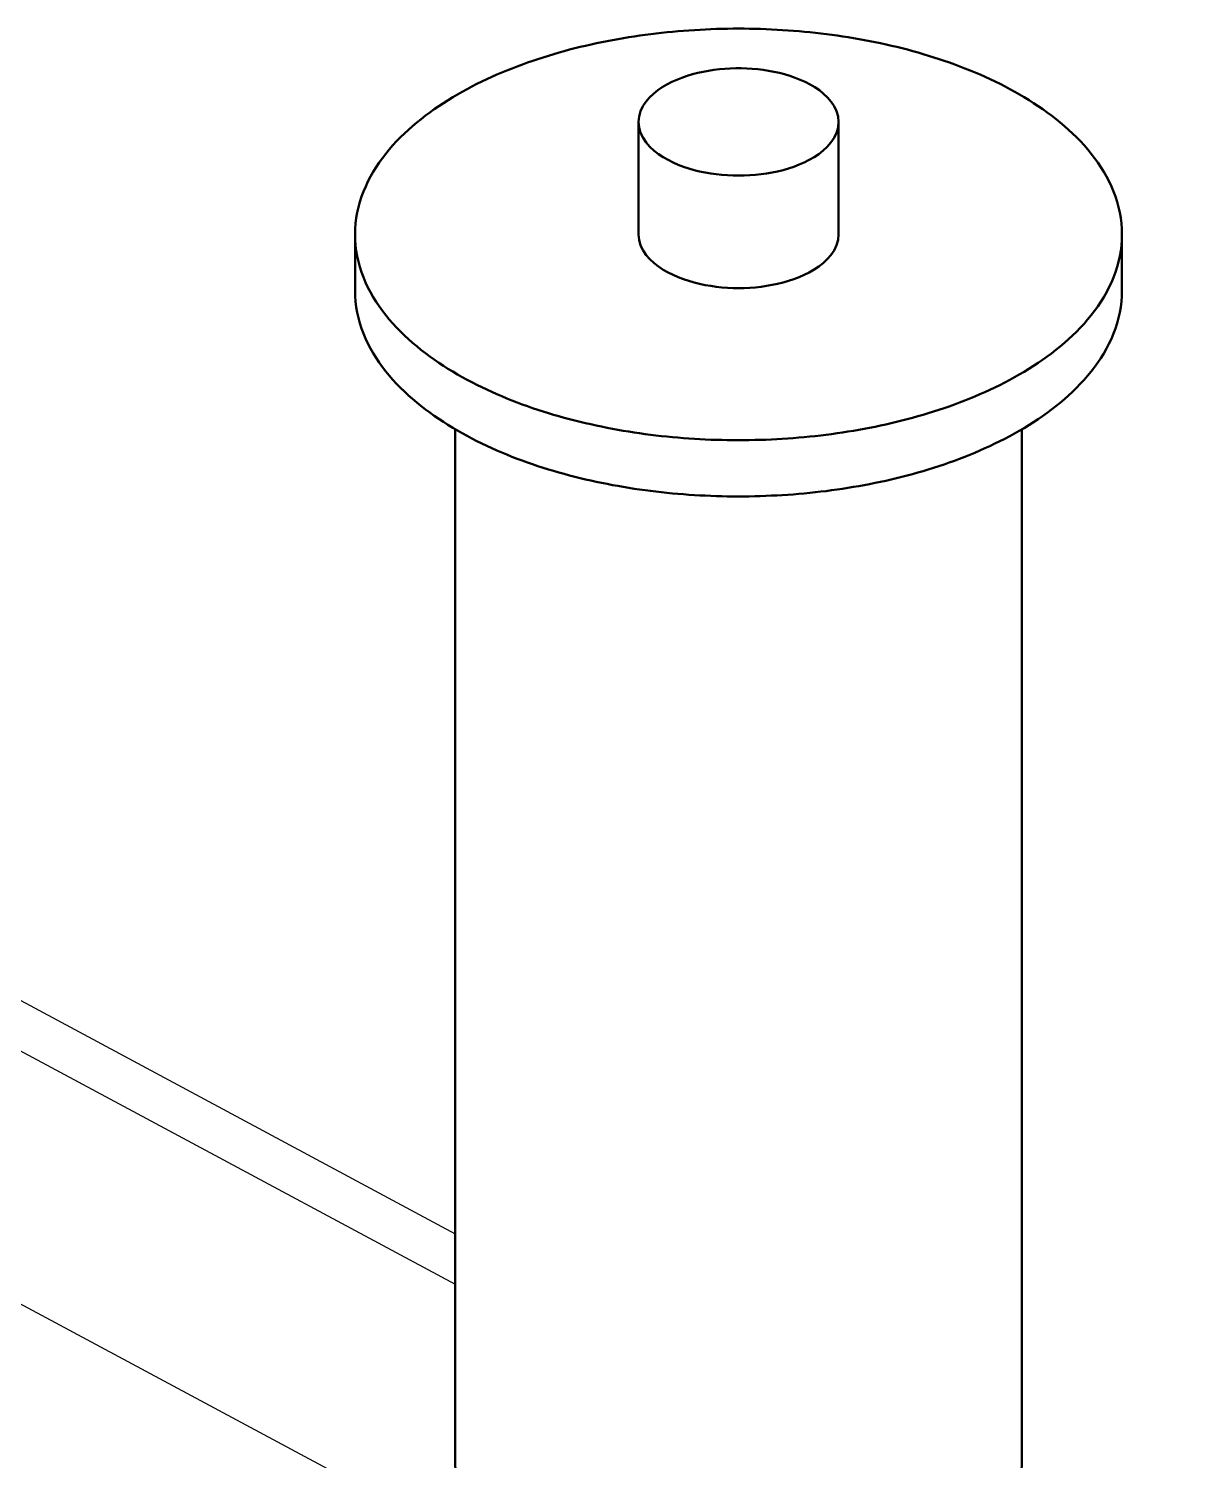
# Model space of a CAD drawing. Header units: millimetres. Extents: x 0 to 841, y 0 to 594.
# Drawn here: x 404.54 to 429.75, y 398.52 to 429.85 of the extents above; entities that cross this region are included whole.
import ezdxf

# ---------------------------------------------------------------- set-up
doc = ezdxf.new("R2010")
doc.units = ezdxf.units.MM
doc.layers.add('FINA', color=7, linetype='CONTINUOUS', lineweight=25)
doc.layers.add('VIS', color=7, linetype='CONTINUOUS', lineweight=50)

msp = doc.modelspace()

# ---------------------------------------------------------------- linework, layer by layer
at = {"layer": 'FINA'}
for points in [[(428.451, 425.346), (428.448, 425.466), (428.439, 425.586), (428.424, 425.706), (428.403, 425.824), (428.377, 425.942), (428.345, 426.058), (428.308, 426.172), (428.266, 426.285), (428.22, 426.396), (428.168, 426.505), (428.113, 426.612), (428.053, 426.716), (427.99, 426.819), (427.923, 426.919), (427.852, 427.016), (427.779, 427.112), (427.703, 427.205), (427.624, 427.296), (427.542, 427.384), (427.458, 427.471), (427.372, 427.555), (427.284, 427.637), (427.194, 427.717), (427.102, 427.795), (427.009, 427.87), (426.913, 427.944), (426.817, 428.016), (426.719, 428.086), (426.62, 428.154), (426.519, 428.22), (426.418, 428.285), (426.315, 428.348), (426.211, 428.409), (426.106, 428.468), (426.001, 428.526), (425.894, 428.582), (425.787, 428.637), (425.679, 428.69), (425.57, 428.742), (425.461, 428.792), (425.351, 428.841), (425.24, 428.888), (425.129, 428.935), (425.017, 428.979), (424.905, 429.023), (424.792, 429.065), (424.679, 429.105), (424.565, 429.145), (424.451, 429.183), (424.337, 429.22), (424.222, 429.256), (424.106, 429.291), (423.991, 429.324), (423.875, 429.357), (423.758, 429.388), (423.642, 429.418), (423.525, 429.447), (423.408, 429.475), (423.291, 429.502), (423.173, 429.528), (423.055, 429.552), (422.937, 429.576), (422.819, 429.598), (422.7, 429.62), (422.582, 429.641), (422.463, 429.66), (422.344, 429.679), (422.225, 429.696), (422.106, 429.713), (421.986, 429.728), (421.867, 429.743), (421.747, 429.757), (421.628, 429.769), (421.508, 429.781), (421.388, 429.792), (421.268, 429.802), (421.148, 429.81), (421.028, 429.818), (420.907, 429.825), (420.787, 429.831), (420.667, 429.837), (420.547, 429.841), (420.426, 429.844), (420.306, 429.846), (420.186, 429.848), (420.065, 429.848), (419.945, 429.848), (419.824, 429.846), (419.704, 429.844), (419.584, 429.841), (419.463, 429.837), (419.343, 429.831), (419.223, 429.825), (419.103, 429.818), (418.982, 429.81), (418.862, 429.802), (418.742, 429.792), (418.623, 429.781), (418.503, 429.769), (418.383, 429.757), (418.263, 429.743), (418.144, 429.728), (418.025, 429.713), (417.905, 429.696), (417.786, 429.679), (417.667, 429.66), (417.548, 429.641), (417.43, 429.62), (417.311, 429.598), (417.193, 429.576), (417.075, 429.552), (416.957, 429.528), (416.84, 429.502), (416.722, 429.475), (416.605, 429.447), (416.488, 429.418), (416.372, 429.388), (416.255, 429.357), (416.14, 429.324), (416.024, 429.291), (415.909, 429.256), (415.794, 429.22), (415.679, 429.183), (415.565, 429.145), (415.451, 429.105), (415.338, 429.065), (415.225, 429.023), (415.113, 428.979), (415.001, 428.935), (414.89, 428.888), (414.779, 428.841), (414.669, 428.792), (414.56, 428.742), (414.451, 428.69), (414.343, 428.637), (414.236, 428.582), (414.129, 428.526), (414.024, 428.468), (413.919, 428.409), (413.815, 428.348), (413.713, 428.285), (413.611, 428.22), (413.511, 428.154), (413.411, 428.086), (413.313, 428.016), (413.217, 427.944), (413.122, 427.87), (413.028, 427.795), (412.936, 427.717), (412.846, 427.637), (412.758, 427.555), (412.672, 427.471), (412.588, 427.384), (412.507, 427.296), (412.428, 427.205), (412.351, 427.112), (412.278, 427.016), (412.208, 426.919), (412.141, 426.819), (412.077, 426.716), (412.018, 426.612), (411.962, 426.505), (411.911, 426.396), (411.864, 426.285), (411.822, 426.172), (411.785, 426.058), (411.753, 425.942), (411.727, 425.824), (411.706, 425.706), (411.691, 425.586), (411.682, 425.466), (411.679, 425.346)], [(422.253, 427.807), (422.241, 427.926), (422.209, 428.041), (422.157, 428.15), (422.091, 428.25), (422.013, 428.341), (421.926, 428.424), (421.833, 428.499), (421.734, 428.566), (421.63, 428.627), (421.523, 428.682), (421.414, 428.731), (421.302, 428.775), (421.189, 428.814), (421.074, 428.849), (420.958, 428.879), (420.84, 428.905), (420.722, 428.927), (420.604, 428.945), (420.485, 428.959), (420.365, 428.97), (420.245, 428.977), (420.125, 428.981), (420.005, 428.981), (419.885, 428.977), (419.765, 428.97), (419.646, 428.959), (419.527, 428.945), (419.408, 428.927), (419.29, 428.905), (419.173, 428.879), (419.057, 428.849), (418.942, 428.814), (418.828, 428.775), (418.716, 428.731), (418.607, 428.682), (418.5, 428.627), (418.397, 428.566), (418.298, 428.499), (418.204, 428.424), (418.117, 428.341), (418.039, 428.25), (417.973, 428.15), (417.922, 428.041), (417.889, 427.926), (417.878, 427.807)], [(417.878, 427.807), (417.889, 427.684), (417.924, 427.567), (417.977, 427.456), (418.046, 427.355), (418.127, 427.262), (418.217, 427.178), (418.314, 427.103), (418.416, 427.035), (418.523, 426.974), (418.633, 426.919), (418.745, 426.87), (418.86, 426.826), (418.977, 426.788), (419.095, 426.754), (419.214, 426.725), (419.334, 426.7), (419.456, 426.679), (419.577, 426.662), (419.699, 426.649), (419.822, 426.639), (419.945, 426.634), (420.068, 426.632), (420.19, 426.634), (420.313, 426.64), (420.436, 426.649), (420.558, 426.662), (420.68, 426.679), (420.801, 426.7), (420.921, 426.726), (421.04, 426.755), (421.158, 426.789), (421.275, 426.828), (421.39, 426.872), (421.502, 426.921), (421.612, 426.976)], [(417.878, 427.807), (417.878, 425.346)], [(421.612, 426.976), (421.718, 427.037), (421.82, 427.105), (421.916, 427.18), (422.005, 427.264), (422.086, 427.356), (422.154, 427.458), (422.207, 427.568), (422.241, 427.685), (422.253, 427.807)], [(422.253, 427.807), (422.253, 425.346)], [(411.679, 425.346), (411.682, 425.226), (411.691, 425.106), (411.706, 424.986), (411.727, 424.868), (411.753, 424.75), (411.785, 424.634), (411.822, 424.52), (411.864, 424.407), (411.91, 424.296), (411.962, 424.187), (412.017, 424.08), (412.077, 423.976), (412.14, 423.874), (412.207, 423.774), (412.277, 423.676), (412.351, 423.58), (412.427, 423.487), (412.506, 423.397), (412.587, 423.308), (412.671, 423.222), (412.757, 423.137), (412.845, 423.055), (412.935, 422.976), (413.027, 422.898), (413.121, 422.822), (413.216, 422.748), (413.312, 422.676), (413.41, 422.606), (413.509, 422.538), (413.61, 422.472), (413.711, 422.407), (413.814, 422.345), (413.918, 422.284), (414.022, 422.224), (414.128, 422.166), (414.234, 422.11), (414.341, 422.055), (414.449, 422.002), (414.558, 421.95), (414.667, 421.9), (414.777, 421.851), (414.888, 421.804), (414.999, 421.758), (415.111, 421.713), (415.223, 421.67), (415.336, 421.628), (415.449, 421.587), (415.563, 421.547), (415.677, 421.509), (415.791, 421.472), (415.906, 421.436), (416.021, 421.402), (416.137, 421.368), (416.253, 421.336), (416.369, 421.304), (416.486, 421.274), (416.602, 421.245), (416.719, 421.217), (416.837, 421.191), (416.954, 421.165), (417.072, 421.14), (417.19, 421.116), (417.308, 421.094), (417.427, 421.072), (417.545, 421.052), (417.664, 421.032), (417.783, 421.013), (417.902, 420.996), (418.021, 420.979), (418.14, 420.964), (418.26, 420.949), (418.379, 420.935), (418.499, 420.923), (418.619, 420.911), (418.739, 420.9), (418.859, 420.89), (418.979, 420.881), (419.099, 420.873), (419.219, 420.866), (419.339, 420.86), (419.459, 420.855), (419.58, 420.851), (419.7, 420.848), (419.82, 420.845), (419.94, 420.844), (420.061, 420.843), (420.181, 420.844), (420.301, 420.845), (420.422, 420.848), (420.542, 420.851), (420.662, 420.855), (420.783, 420.86), (420.903, 420.866), (421.023, 420.873), (421.143, 420.881), (421.263, 420.89), (421.383, 420.899), (421.503, 420.91), (421.623, 420.922), (421.742, 420.934), (421.862, 420.948), (421.981, 420.963), (422.101, 420.978), (422.22, 420.995), (422.339, 421.012), (422.458, 421.031), (422.577, 421.05), (422.695, 421.071), (422.814, 421.092), (422.932, 421.115), (423.05, 421.138), (423.168, 421.163), (423.285, 421.189), (423.402, 421.215), (423.519, 421.243), (423.636, 421.272), (423.753, 421.302), (423.869, 421.333), (423.985, 421.366), (424.101, 421.399), (424.216, 421.434), (424.331, 421.469), (424.445, 421.506), (424.559, 421.545), (424.673, 421.584), (424.786, 421.625), (424.899, 421.667), (425.011, 421.71), (425.123, 421.755), (425.234, 421.801), (425.345, 421.848), (425.455, 421.897), (425.564, 421.947), (425.673, 421.998), (425.781, 422.051), (425.888, 422.106), (425.995, 422.162)], [(411.679, 425.346), (411.679, 424.115)], [(417.878, 425.346), (417.889, 425.224), (417.924, 425.106), (417.977, 424.995), (418.046, 424.894), (418.127, 424.801), (418.217, 424.718), (418.314, 424.642), (418.416, 424.574), (418.523, 424.513), (418.633, 424.458), (418.745, 424.409), (418.86, 424.366), (418.977, 424.327), (419.095, 424.293), (419.214, 424.264), (419.334, 424.239), (419.456, 424.218), (419.577, 424.201), (419.699, 424.188), (419.822, 424.179), (419.945, 424.173), (420.068, 424.171), (420.19, 424.173), (420.313, 424.179), (420.436, 424.188), (420.558, 424.201), (420.68, 424.219), (420.801, 424.24), (420.921, 424.265), (421.04, 424.294), (421.158, 424.328), (421.275, 424.367), (421.39, 424.411), (421.502, 424.46), (421.612, 424.515)], [(421.612, 424.515), (421.718, 424.576), (421.82, 424.644), (421.916, 424.72), (422.005, 424.803), (422.086, 424.895), (422.154, 424.997), (422.207, 425.107), (422.241, 425.224), (422.253, 425.346)], [(425.995, 422.162), (426.101, 422.22), (426.206, 422.279), (426.309, 422.341), (426.412, 422.403), (426.514, 422.468), (426.615, 422.534), (426.714, 422.602), (426.813, 422.672), (426.909, 422.744), (427.005, 422.818), (427.098, 422.894), (427.191, 422.972), (427.281, 423.052), (427.369, 423.134), (427.455, 423.218), (427.54, 423.305), (427.621, 423.393), (427.7, 423.484), (427.777, 423.577), (427.851, 423.673), (427.921, 423.771), (427.988, 423.871), (428.052, 423.973), (428.112, 424.078), (428.167, 424.185), (428.219, 424.294), (428.266, 424.405), (428.308, 424.518), (428.345, 424.633), (428.377, 424.749), (428.403, 424.867), (428.424, 424.985), (428.439, 425.105), (428.448, 425.225), (428.451, 425.346)], [(428.451, 425.346), (428.451, 424.115)], [(411.679, 424.115), (411.682, 423.995), (411.691, 423.875), (411.706, 423.756), (411.727, 423.637), (411.753, 423.52), (411.785, 423.404), (411.822, 423.289), (411.864, 423.176), (411.91, 423.066), (411.962, 422.957), (412.017, 422.85), (412.077, 422.745), (412.14, 422.643), (412.207, 422.543), (412.277, 422.445), (412.351, 422.35), (412.427, 422.257), (412.506, 422.166), (412.587, 422.078), (412.671, 421.991), (412.757, 421.907), (412.845, 421.825), (412.935, 421.745), (413.027, 421.667), (413.121, 421.592), (413.216, 421.518), (413.312, 421.446), (413.41, 421.376), (413.509, 421.308), (413.61, 421.242), (413.711, 421.177), (413.814, 421.114), (413.918, 421.053), (414.022, 420.994), (414.128, 420.936), (414.234, 420.88), (414.341, 420.825), (414.449, 420.772), (414.558, 420.72), (414.667, 420.67), (414.777, 420.621), (414.888, 420.574), (414.999, 420.528), (415.111, 420.483), (415.223, 420.439), (415.336, 420.397), (415.449, 420.357), (415.563, 420.317), (415.677, 420.279), (415.791, 420.242), (415.906, 420.206), (416.021, 420.171), (416.137, 420.138), (416.253, 420.105), (416.369, 420.074), (416.486, 420.044), (416.602, 420.015), (416.719, 419.987), (416.837, 419.96), (416.954, 419.934), (417.072, 419.91), (417.19, 419.886), (417.308, 419.863), (417.427, 419.842), (417.545, 419.821), (417.664, 419.802), (417.783, 419.783), (417.902, 419.765), (418.021, 419.749), (418.14, 419.733), (418.26, 419.719), (418.379, 419.705), (418.499, 419.692), (418.619, 419.681), (418.739, 419.67), (418.859, 419.66), (418.979, 419.651), (419.099, 419.643), (419.219, 419.636), (419.339, 419.63), (419.459, 419.625), (419.58, 419.621), (419.7, 419.617), (419.82, 419.615), (419.94, 419.614), (420.061, 419.613), (420.181, 419.614), (420.301, 419.615), (420.422, 419.617), (420.542, 419.62), (420.662, 419.625), (420.783, 419.63), (420.903, 419.636), (421.023, 419.643), (421.143, 419.65), (421.263, 419.659), (421.383, 419.669), (421.503, 419.68), (421.623, 419.691), (421.742, 419.704), (421.862, 419.718), (421.981, 419.732), (422.101, 419.748), (422.22, 419.764), (422.339, 419.782), (422.458, 419.8), (422.577, 419.82), (422.695, 419.84), (422.814, 419.862), (422.932, 419.884), (423.05, 419.908), (423.168, 419.933), (423.285, 419.958), (423.402, 419.985), (423.519, 420.013), (423.636, 420.042), (423.753, 420.072), (423.869, 420.103), (423.985, 420.135), (424.101, 420.169), (424.216, 420.203), (424.331, 420.239), (424.445, 420.276), (424.559, 420.314), (424.673, 420.354), (424.786, 420.394), (424.899, 420.436), (425.011, 420.48), (425.123, 420.524), (425.234, 420.57), (425.345, 420.618), (425.455, 420.666), (425.564, 420.716), (425.673, 420.768), (425.781, 420.821), (425.888, 420.876), (425.995, 420.932)], [(425.995, 420.932), (426.101, 420.99), (426.206, 421.049), (426.309, 421.11), (426.412, 421.173), (426.514, 421.238), (426.615, 421.304), (426.714, 421.372), (426.813, 421.442), (426.909, 421.514), (427.005, 421.588), (427.098, 421.664), (427.191, 421.742), (427.281, 421.821), (427.369, 421.904), (427.455, 421.988), (427.54, 422.074), (427.621, 422.163), (427.7, 422.254), (427.777, 422.347), (427.851, 422.442), (427.921, 422.54), (427.988, 422.64), (428.052, 422.743), (428.112, 422.848), (428.167, 422.955), (428.219, 423.064), (428.266, 423.175), (428.308, 423.288), (428.345, 423.402), (428.377, 423.519), (428.403, 423.636), (428.424, 423.755), (428.439, 423.875), (428.448, 423.995), (428.451, 424.115)], [(413.867, 421.083), (413.867, 398.523)], [(426.263, 421.083), (426.263, 398.523)], [(400.547, 410.635), (413.867, 403.483)], [(400.547, 409.527), (413.867, 402.376)], [(398.851, 404.901), (451.502, 376.633)], [(413.867, 398.523), (413.871, 398.403), (413.883, 398.283), (413.903, 398.164), (413.931, 398.046), (413.966, 397.931), (414.008, 397.817), (414.056, 397.707), (414.111, 397.599), (414.171, 397.494), (414.236, 397.392), (414.306, 397.294), (414.379, 397.198), (414.457, 397.106), (414.539, 397.017), (414.623, 396.93), (414.711, 396.847), (414.801, 396.767), (414.893, 396.689), (414.988, 396.614), (415.085, 396.542), (415.184, 396.473), (415.284, 396.406)], [(424.846, 396.406), (424.947, 396.473), (425.045, 396.542), (425.142, 396.614), (425.237, 396.689), (425.329, 396.767), (425.42, 396.847), (425.507, 396.93), (425.592, 397.017), (425.673, 397.106), (425.751, 397.198), (425.825, 397.294), (425.894, 397.392), (425.959, 397.494), (426.019, 397.599), (426.074, 397.707), (426.122, 397.817), (426.164, 397.931), (426.199, 398.046), (426.227, 398.164), (426.247, 398.283), (426.259, 398.403), (426.263, 398.523)]]:
    msp.add_lwpolyline(points, dxfattribs=at)
at = {"layer": 'VIS'}
for points in [[(428.451, 425.346), (428.448, 425.466), (428.439, 425.586), (428.424, 425.706), (428.403, 425.824), (428.377, 425.942), (428.345, 426.058), (428.308, 426.172), (428.266, 426.285), (428.22, 426.396), (428.168, 426.505), (428.113, 426.612), (428.053, 426.716), (427.99, 426.819), (427.923, 426.919), (427.852, 427.016), (427.779, 427.112), (427.703, 427.205), (427.624, 427.296), (427.542, 427.384), (427.458, 427.471), (427.372, 427.555), (427.284, 427.637), (427.194, 427.717), (427.102, 427.795), (427.009, 427.87), (426.913, 427.944), (426.817, 428.016), (426.719, 428.086), (426.62, 428.154), (426.519, 428.22), (426.418, 428.285), (426.315, 428.348), (426.211, 428.409), (426.106, 428.468), (426.001, 428.526), (425.894, 428.582), (425.787, 428.637), (425.679, 428.69), (425.57, 428.742), (425.461, 428.792), (425.351, 428.841), (425.24, 428.888), (425.129, 428.935), (425.017, 428.979), (424.905, 429.023), (424.792, 429.065), (424.679, 429.105), (424.565, 429.145), (424.451, 429.183), (424.337, 429.22), (424.222, 429.256), (424.106, 429.291), (423.991, 429.324), (423.875, 429.357), (423.758, 429.388), (423.642, 429.418), (423.525, 429.447), (423.408, 429.475), (423.291, 429.502), (423.173, 429.528), (423.055, 429.552), (422.937, 429.576), (422.819, 429.598), (422.7, 429.62), (422.582, 429.641), (422.463, 429.66), (422.344, 429.679), (422.225, 429.696), (422.106, 429.713), (421.986, 429.728), (421.867, 429.743), (421.747, 429.757), (421.628, 429.769), (421.508, 429.781), (421.388, 429.792), (421.268, 429.802), (421.148, 429.81), (421.028, 429.818), (420.907, 429.825), (420.787, 429.831), (420.667, 429.837), (420.547, 429.841), (420.426, 429.844), (420.306, 429.846), (420.186, 429.848), (420.065, 429.848), (419.945, 429.848), (419.824, 429.846), (419.704, 429.844), (419.584, 429.841), (419.463, 429.837), (419.343, 429.831), (419.223, 429.825), (419.103, 429.818), (418.982, 429.81), (418.862, 429.802), (418.742, 429.792), (418.623, 429.781), (418.503, 429.769), (418.383, 429.757), (418.263, 429.743), (418.144, 429.728), (418.025, 429.713), (417.905, 429.696), (417.786, 429.679), (417.667, 429.66), (417.548, 429.641), (417.43, 429.62), (417.311, 429.598), (417.193, 429.576), (417.075, 429.552), (416.957, 429.528), (416.84, 429.502), (416.722, 429.475), (416.605, 429.447), (416.488, 429.418), (416.372, 429.388), (416.255, 429.357), (416.14, 429.324), (416.024, 429.291), (415.909, 429.256), (415.794, 429.22), (415.679, 429.183), (415.565, 429.145), (415.451, 429.105), (415.338, 429.065), (415.225, 429.023), (415.113, 428.979), (415.001, 428.935), (414.89, 428.888), (414.779, 428.841), (414.669, 428.792), (414.56, 428.742), (414.451, 428.69), (414.343, 428.637), (414.236, 428.582), (414.129, 428.526), (414.024, 428.468), (413.919, 428.409), (413.815, 428.348), (413.713, 428.285), (413.611, 428.22), (413.511, 428.154), (413.411, 428.086), (413.313, 428.016), (413.217, 427.944), (413.122, 427.87), (413.028, 427.795), (412.936, 427.717), (412.846, 427.637), (412.758, 427.555), (412.672, 427.471), (412.588, 427.384), (412.507, 427.296), (412.428, 427.205), (412.351, 427.112), (412.278, 427.016), (412.208, 426.919), (412.141, 426.819), (412.077, 426.716), (412.018, 426.612), (411.962, 426.505), (411.911, 426.396), (411.864, 426.285), (411.822, 426.172), (411.785, 426.058), (411.753, 425.942), (411.727, 425.824), (411.706, 425.706), (411.691, 425.586), (411.682, 425.466), (411.679, 425.346)], [(422.253, 427.807), (422.241, 427.926), (422.209, 428.041), (422.157, 428.15), (422.091, 428.25), (422.013, 428.341), (421.926, 428.424), (421.833, 428.499), (421.734, 428.566), (421.63, 428.627), (421.523, 428.682), (421.414, 428.731), (421.302, 428.775), (421.189, 428.814), (421.074, 428.849), (420.958, 428.879), (420.84, 428.905), (420.722, 428.927), (420.604, 428.945), (420.485, 428.959), (420.365, 428.97), (420.245, 428.977), (420.125, 428.981), (420.005, 428.981), (419.885, 428.977), (419.765, 428.97), (419.646, 428.959), (419.527, 428.945), (419.408, 428.927), (419.29, 428.905), (419.173, 428.879), (419.057, 428.849), (418.942, 428.814), (418.828, 428.775), (418.716, 428.731), (418.607, 428.682), (418.5, 428.627), (418.397, 428.566), (418.298, 428.499), (418.204, 428.424), (418.117, 428.341), (418.039, 428.25), (417.973, 428.15), (417.922, 428.041), (417.889, 427.926), (417.878, 427.807)], [(417.878, 427.807), (417.889, 427.684), (417.924, 427.567), (417.977, 427.456), (418.046, 427.355), (418.127, 427.262), (418.217, 427.178), (418.314, 427.103), (418.416, 427.035), (418.523, 426.974), (418.633, 426.919), (418.745, 426.87), (418.86, 426.826), (418.977, 426.788), (419.095, 426.754), (419.214, 426.725), (419.334, 426.7), (419.456, 426.679), (419.577, 426.662), (419.699, 426.649), (419.822, 426.639), (419.945, 426.634), (420.068, 426.632), (420.19, 426.634), (420.313, 426.64), (420.436, 426.649), (420.558, 426.662), (420.68, 426.679), (420.801, 426.7), (420.921, 426.726), (421.04, 426.755), (421.158, 426.789), (421.275, 426.828), (421.39, 426.872), (421.502, 426.921), (421.612, 426.976)], [(417.878, 427.807), (417.878, 425.346)], [(421.612, 426.976), (421.718, 427.037), (421.82, 427.105), (421.916, 427.18), (422.005, 427.264), (422.086, 427.356), (422.154, 427.458), (422.207, 427.568), (422.241, 427.685), (422.253, 427.807)], [(422.253, 427.807), (422.253, 425.346)], [(411.679, 425.346), (411.682, 425.226), (411.691, 425.106), (411.706, 424.986), (411.727, 424.868), (411.753, 424.75), (411.785, 424.634), (411.822, 424.52), (411.864, 424.407), (411.91, 424.296), (411.962, 424.187), (412.017, 424.08), (412.077, 423.976), (412.14, 423.874), (412.207, 423.774), (412.277, 423.676), (412.351, 423.58), (412.427, 423.487), (412.506, 423.397), (412.587, 423.308), (412.671, 423.222), (412.757, 423.137), (412.845, 423.055), (412.935, 422.976), (413.027, 422.898), (413.121, 422.822), (413.216, 422.748), (413.312, 422.676), (413.41, 422.606), (413.509, 422.538), (413.61, 422.472), (413.711, 422.407), (413.814, 422.345), (413.918, 422.284), (414.022, 422.224), (414.128, 422.166), (414.234, 422.11), (414.341, 422.055), (414.449, 422.002), (414.558, 421.95), (414.667, 421.9), (414.777, 421.851), (414.888, 421.804), (414.999, 421.758), (415.111, 421.713), (415.223, 421.67), (415.336, 421.628), (415.449, 421.587), (415.563, 421.547), (415.677, 421.509), (415.791, 421.472), (415.906, 421.436), (416.021, 421.402), (416.137, 421.368), (416.253, 421.336), (416.369, 421.304), (416.486, 421.274), (416.602, 421.245), (416.719, 421.217), (416.837, 421.191), (416.954, 421.165), (417.072, 421.14), (417.19, 421.116), (417.308, 421.094), (417.427, 421.072), (417.545, 421.052), (417.664, 421.032), (417.783, 421.013), (417.902, 420.996), (418.021, 420.979), (418.14, 420.964), (418.26, 420.949), (418.379, 420.935), (418.499, 420.923), (418.619, 420.911), (418.739, 420.9), (418.859, 420.89), (418.979, 420.881), (419.099, 420.873), (419.219, 420.866), (419.339, 420.86), (419.459, 420.855), (419.58, 420.851), (419.7, 420.848), (419.82, 420.845), (419.94, 420.844), (420.061, 420.843), (420.181, 420.844), (420.301, 420.845), (420.422, 420.848), (420.542, 420.851), (420.662, 420.855), (420.783, 420.86), (420.903, 420.866), (421.023, 420.873), (421.143, 420.881), (421.263, 420.89), (421.383, 420.899), (421.503, 420.91), (421.623, 420.922), (421.742, 420.934), (421.862, 420.948), (421.981, 420.963), (422.101, 420.978), (422.22, 420.995), (422.339, 421.012), (422.458, 421.031), (422.577, 421.05), (422.695, 421.071), (422.814, 421.092), (422.932, 421.115), (423.05, 421.138), (423.168, 421.163), (423.285, 421.189), (423.402, 421.215), (423.519, 421.243), (423.636, 421.272), (423.753, 421.302), (423.869, 421.333), (423.985, 421.366), (424.101, 421.399), (424.216, 421.434), (424.331, 421.469), (424.445, 421.506), (424.559, 421.545), (424.673, 421.584), (424.786, 421.625), (424.899, 421.667), (425.011, 421.71), (425.123, 421.755), (425.234, 421.801), (425.345, 421.848), (425.455, 421.897), (425.564, 421.947), (425.673, 421.998), (425.781, 422.051), (425.888, 422.106), (425.995, 422.162)], [(411.679, 425.346), (411.679, 424.115)], [(417.878, 425.346), (417.889, 425.224), (417.924, 425.106), (417.977, 424.995), (418.046, 424.894), (418.127, 424.801), (418.217, 424.718), (418.314, 424.642), (418.416, 424.574), (418.523, 424.513), (418.633, 424.458), (418.745, 424.409), (418.86, 424.366), (418.977, 424.327), (419.095, 424.293), (419.214, 424.264), (419.334, 424.239), (419.456, 424.218), (419.577, 424.201), (419.699, 424.188), (419.822, 424.179), (419.945, 424.173), (420.068, 424.171), (420.19, 424.173), (420.313, 424.179), (420.436, 424.188), (420.558, 424.201), (420.68, 424.219), (420.801, 424.24), (420.921, 424.265), (421.04, 424.294), (421.158, 424.328), (421.275, 424.367), (421.39, 424.411), (421.502, 424.46), (421.612, 424.515)], [(421.612, 424.515), (421.718, 424.576), (421.82, 424.644), (421.916, 424.72), (422.005, 424.803), (422.086, 424.895), (422.154, 424.997), (422.207, 425.107), (422.241, 425.224), (422.253, 425.346)], [(425.995, 422.162), (426.101, 422.22), (426.206, 422.279), (426.309, 422.341), (426.412, 422.403), (426.514, 422.468), (426.615, 422.534), (426.714, 422.602), (426.813, 422.672), (426.909, 422.744), (427.005, 422.818), (427.098, 422.894), (427.191, 422.972), (427.281, 423.052), (427.369, 423.134), (427.455, 423.218), (427.54, 423.305), (427.621, 423.393), (427.7, 423.484), (427.777, 423.577), (427.851, 423.673), (427.921, 423.771), (427.988, 423.871), (428.052, 423.973), (428.112, 424.078), (428.167, 424.185), (428.219, 424.294), (428.266, 424.405), (428.308, 424.518), (428.345, 424.633), (428.377, 424.749), (428.403, 424.867), (428.424, 424.985), (428.439, 425.105), (428.448, 425.225), (428.451, 425.346)], [(428.451, 425.346), (428.451, 424.115)], [(411.679, 424.115), (411.682, 423.995), (411.691, 423.875), (411.706, 423.756), (411.727, 423.637), (411.753, 423.52), (411.785, 423.404), (411.822, 423.289), (411.864, 423.176), (411.91, 423.066), (411.962, 422.957), (412.017, 422.85), (412.077, 422.745), (412.14, 422.643), (412.207, 422.543), (412.277, 422.445), (412.351, 422.35), (412.427, 422.257), (412.506, 422.166), (412.587, 422.078), (412.671, 421.991), (412.757, 421.907), (412.845, 421.825), (412.935, 421.745), (413.027, 421.667), (413.121, 421.592), (413.216, 421.518), (413.312, 421.446), (413.41, 421.376), (413.509, 421.308), (413.61, 421.242), (413.711, 421.177), (413.814, 421.114), (413.918, 421.053), (414.022, 420.994), (414.128, 420.936), (414.234, 420.88), (414.341, 420.825), (414.449, 420.772), (414.558, 420.72), (414.667, 420.67), (414.777, 420.621), (414.888, 420.574), (414.999, 420.528), (415.111, 420.483), (415.223, 420.439), (415.336, 420.397), (415.449, 420.357), (415.563, 420.317), (415.677, 420.279), (415.791, 420.242), (415.906, 420.206), (416.021, 420.171), (416.137, 420.138), (416.253, 420.105), (416.369, 420.074), (416.486, 420.044), (416.602, 420.015), (416.719, 419.987), (416.837, 419.96), (416.954, 419.934), (417.072, 419.91), (417.19, 419.886), (417.308, 419.863), (417.427, 419.842), (417.545, 419.821), (417.664, 419.802), (417.783, 419.783), (417.902, 419.765), (418.021, 419.749), (418.14, 419.733), (418.26, 419.719), (418.379, 419.705), (418.499, 419.692), (418.619, 419.681), (418.739, 419.67), (418.859, 419.66), (418.979, 419.651), (419.099, 419.643), (419.219, 419.636), (419.339, 419.63), (419.459, 419.625), (419.58, 419.621), (419.7, 419.617), (419.82, 419.615), (419.94, 419.614), (420.061, 419.613), (420.181, 419.614), (420.301, 419.615), (420.422, 419.617), (420.542, 419.62), (420.662, 419.625), (420.783, 419.63), (420.903, 419.636), (421.023, 419.643), (421.143, 419.65), (421.263, 419.659), (421.383, 419.669), (421.503, 419.68), (421.623, 419.691), (421.742, 419.704), (421.862, 419.718), (421.981, 419.732), (422.101, 419.748), (422.22, 419.764), (422.339, 419.782), (422.458, 419.8), (422.577, 419.82), (422.695, 419.84), (422.814, 419.862), (422.932, 419.884), (423.05, 419.908), (423.168, 419.933), (423.285, 419.958), (423.402, 419.985), (423.519, 420.013), (423.636, 420.042), (423.753, 420.072), (423.869, 420.103), (423.985, 420.135), (424.101, 420.169), (424.216, 420.203), (424.331, 420.239), (424.445, 420.276), (424.559, 420.314), (424.673, 420.354), (424.786, 420.394), (424.899, 420.436), (425.011, 420.48), (425.123, 420.524), (425.234, 420.57), (425.345, 420.618), (425.455, 420.666), (425.564, 420.716), (425.673, 420.768), (425.781, 420.821), (425.888, 420.876), (425.995, 420.932)], [(425.995, 420.932), (426.101, 420.99), (426.206, 421.049), (426.309, 421.11), (426.412, 421.173), (426.514, 421.238), (426.615, 421.304), (426.714, 421.372), (426.813, 421.442), (426.909, 421.514), (427.005, 421.588), (427.098, 421.664), (427.191, 421.742), (427.281, 421.821), (427.369, 421.904), (427.455, 421.988), (427.54, 422.074), (427.621, 422.163), (427.7, 422.254), (427.777, 422.347), (427.851, 422.442), (427.921, 422.54), (427.988, 422.64), (428.052, 422.743), (428.112, 422.848), (428.167, 422.955), (428.219, 423.064), (428.266, 423.175), (428.308, 423.288), (428.345, 423.402), (428.377, 423.519), (428.403, 423.636), (428.424, 423.755), (428.439, 423.875), (428.448, 423.995), (428.451, 424.115)], [(413.867, 421.083), (413.867, 398.523)], [(426.263, 421.083), (426.263, 398.523)], [(413.867, 398.523), (413.871, 398.403), (413.883, 398.283), (413.903, 398.164), (413.931, 398.046), (413.966, 397.931), (414.008, 397.817), (414.056, 397.707), (414.111, 397.599), (414.171, 397.494), (414.236, 397.392), (414.306, 397.294), (414.379, 397.198), (414.457, 397.106), (414.539, 397.017), (414.623, 396.93), (414.711, 396.847), (414.801, 396.767), (414.893, 396.689), (414.988, 396.614), (415.085, 396.542), (415.184, 396.473), (415.284, 396.406)], [(424.846, 396.406), (424.947, 396.473), (425.045, 396.542), (425.142, 396.614), (425.237, 396.689), (425.329, 396.767), (425.42, 396.847), (425.507, 396.93), (425.592, 397.017), (425.673, 397.106), (425.751, 397.198), (425.825, 397.294), (425.894, 397.392), (425.959, 397.494), (426.019, 397.599), (426.074, 397.707), (426.122, 397.817), (426.164, 397.931), (426.199, 398.046), (426.227, 398.164), (426.247, 398.283), (426.259, 398.403), (426.263, 398.523)]]:
    msp.add_lwpolyline(points, dxfattribs=at)

doc.saveas('drawing.dxf')
